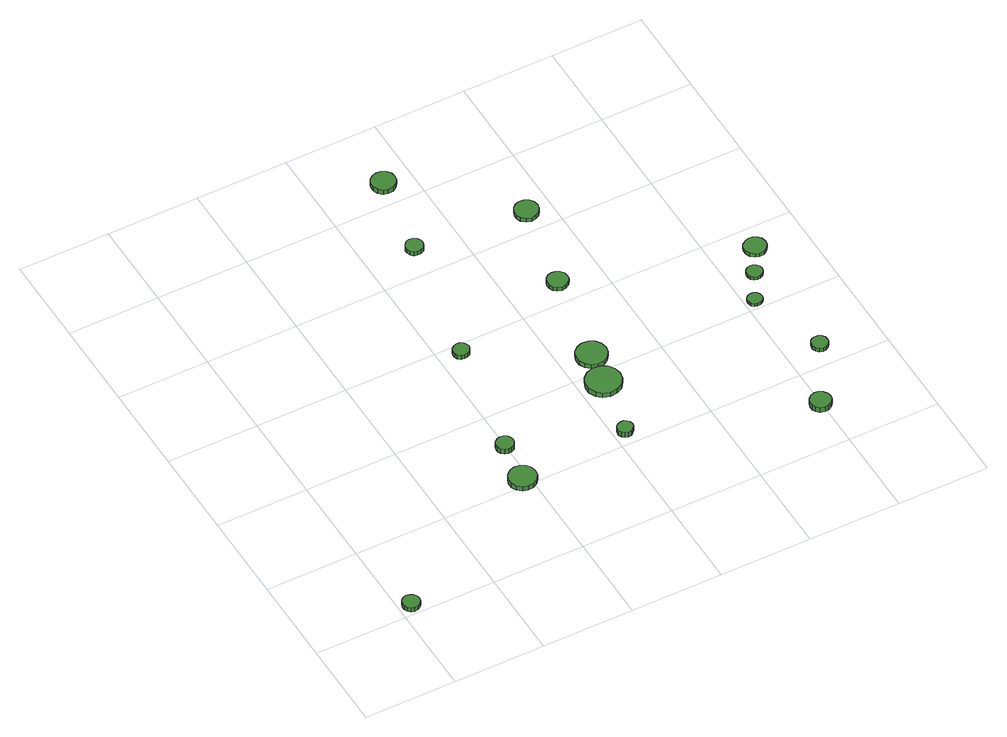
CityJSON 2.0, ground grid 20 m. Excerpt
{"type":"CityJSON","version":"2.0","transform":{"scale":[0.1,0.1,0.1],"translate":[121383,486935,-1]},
"CityObjects":{
"tree1":{"type":"SolitaryVegetationObject","attributes":{"function":"something"},"geometry":[{"type":"MultiSurface","lod":"1","boundaries":[[[0,1,2,3,4,5,6,7,8,9,10,11,12,13,14]],[[15,16,17,18,19,20,21,22,23,24,25,26,27,28,29]],[[0,29,28,1]],[[1,28,27,2]],[[2,27,26,3]],[[3,26,25,4]],[[4,25,24,5]],[[5,24,23,6]],[[6,23,22,7]],[[7,22,21,8]],[[8,21,20,9]],[[9,20,19,10]],[[10,19,18,11]],[[11,18,17,12]],[[12,17,16,13]],[[13,16,15,14]],[[14,15,29,0]]]}]},
"tree2":{"type":"SolitaryVegetationObject","attributes":{"function":"something"},"geometry":[{"type":"MultiSurface","lod":"1","boundaries":[[[30,31,32,33,34,35,36,37,38,39,40,41,42,43,44]],[[45,46,47,48,49,50,51,52,53,54,55,56,57,58,59]],[[30,59,58,31]],[[31,58,57,32]],[[32,57,56,33]],[[33,56,55,34]],[[34,55,54,35]],[[35,54,53,36]],[[36,53,52,37]],[[37,52,51,38]],[[38,51,50,39]],[[39,50,49,40]],[[40,49,48,41]],[[41,48,47,42]],[[42,47,46,43]],[[43,46,45,44]],[[44,45,59,30]]]}]},
"tree3":{"type":"SolitaryVegetationObject","attributes":{"function":"something"},"geometry":[{"type":"MultiSurface","lod":"1","boundaries":[[[60,61,62,63,64,65,66,67,68,69,70,71,72,73,74]],[[75,76,77,78,79,80,81,82,83,84,85,86,87,88,89]],[[60,89,88,61]],[[61,88,87,62]],[[62,87,86,63]],[[63,86,85,64]],[[64,85,84,65]],[[65,84,83,66]],[[66,83,82,67]],[[67,82,81,68]],[[68,81,80,69]],[[69,80,79,70]],[[70,79,78,71]],[[71,78,77,72]],[[72,77,76,73]],[[73,76,75,74]],[[74,75,89,60]]]}]},
"tree4":{"type":"SolitaryVegetationObject","attributes":{"function":"something"},"geometry":[{"type":"MultiSurface","lod":"1","boundaries":[[[90,91,92,93,94,95,96,97,98,99,100,101,102,103,104]],[[105,106,107,108,109,110,111,112,113,114,115,116,117,118,119]],[[90,119,118,91]],[[91,118,117,92]],[[92,117,116,93]],[[93,116,115,94]],[[94,115,114,95]],[[95,114,113,96]],[[96,113,112,97]],[[97,112,111,98]],[[98,111,110,99]],[[99,110,109,100]],[[100,109,108,101]],[[101,108,107,102]],[[102,107,106,103]],[[103,106,105,104]],[[104,105,119,90]]]}]},
"tree5":{"type":"SolitaryVegetationObject","attributes":{"function":"something"},"geometry":[{"type":"MultiSurface","lod":"1","boundaries":[[[120,121,122,123,124,125,126,127,128,129,130,131,132,133,134]],[[135,136,137,138,139,140,141,142,143,144,145,146,147,148,149]],[[120,149,148,121]],[[121,148,147,122]],[[122,147,146,123]],[[123,146,145,124]],[[124,145,144,125]],[[125,144,143,126]],[[126,143,142,127]],[[127,142,141,128]],[[128,141,140,129]],[[129,140,139,130]],[[130,139,138,131]],[[131,138,137,132]],[[132,137,136,133]],[[133,136,135,134]],[[134,135,149,120]]]}]},
"tree6":{"type":"SolitaryVegetationObject","attributes":{"function":"something"},"geometry":[{"type":"MultiSurface","lod":"1","boundaries":[[[150,151,152,153,154,155,156,157,158,159,160,161,162,163,164]],[[165,166,167,168,169,170,171,172,173,174,175,176,177,178,179]],[[150,179,178,151]],[[151,178,177,152]],[[152,177,176,153]],[[153,176,175,154]],[[154,175,174,155]],[[155,174,173,156]],[[156,173,172,157]],[[157,172,171,158]],[[158,171,170,159]],[[159,170,169,160]],[[160,169,168,161]],[[161,168,167,162]],[[162,167,166,163]],[[163,166,165,164]],[[164,165,179,150]]]}]},
"tree7":{"type":"SolitaryVegetationObject","attributes":{"function":"something"},"geometry":[{"type":"MultiSurface","lod":"1","boundaries":[[[180,181,182,183,184,185,186,187,188,189,190,191,192,193,194]],[[195,196,197,198,199,200,201,202,203,204,205,206,207,208,209]],[[180,209,208,181]],[[181,208,207,182]],[[182,207,206,183]],[[183,206,205,184]],[[184,205,204,185]],[[185,204,203,186]],[[186,203,202,187]],[[187,202,201,188]],[[188,201,200,189]],[[189,200,199,190]],[[190,199,198,191]],[[191,198,197,192]],[[192,197,196,193]],[[193,196,195,194]],[[194,195,209,180]]]}]},
"tree8":{"type":"SolitaryVegetationObject","attributes":{"function":"something"},"geometry":[{"type":"MultiSurface","lod":"1","boundaries":[[[210,211,212,213,214,215,216,217,218,219,220,221,222,223,224]],[[225,226,227,228,229,230,231,232,233,234,235,236,237,238,239]],[[210,239,238,211]],[[211,238,237,212]],[[212,237,236,213]],[[213,236,235,214]],[[214,235,234,215]],[[215,234,233,216]],[[216,233,232,217]],[[217,232,231,218]],[[218,231,230,219]],[[219,230,229,220]],[[220,229,228,221]],[[221,228,227,222]],[[222,227,226,223]],[[223,226,225,224]],[[224,225,239,210]]]}]},
"tree9":{"type":"SolitaryVegetationObject","attributes":{"function":"something"},"geometry":[{"type":"MultiSurface","lod":"1","boundaries":[[[240,241,242,243,244,245,246,247,248,249,250,251,252,253,254]],[[255,256,257,258,259,260,261,262,263,264,265,266,267,268,269]],[[240,269,268,241]],[[241,268,267,242]],[[242,267,266,243]],[[243,266,265,244]],[[244,265,264,245]],[[245,264,263,246]],[[246,263,262,247]],[[247,262,261,248]],[[248,261,260,249]],[[249,260,259,250]],[[250,259,258,251]],[[251,258,257,252]],[[252,257,256,253]],[[253,256,255,254]],[[254,255,269,240]]]}]},
"tree10":{"type":"SolitaryVegetationObject","attributes":{"function":"something"},"geometry":[{"type":"MultiSurface","lod":"1","boundaries":[[[270,271,272,273,274,275,276,277,278,279,280,281,282,283,284]],[[285,286,287,288,289,290,291,292,293,294,295,296,297,298,299]],[[270,299,298,271]],[[271,298,297,272]],[[272,297,296,273]],[[273,296,295,274]],[[274,295,294,275]],[[275,294,293,276]],[[276,293,292,277]],[[277,292,291,278]],[[278,291,290,279]],[[279,290,289,280]],[[280,289,288,281]],[[281,288,287,282]],[[282,287,286,283]],[[283,286,285,284]],[[284,285,299,270]]]}]},
"tree11":{"type":"SolitaryVegetationObject","attributes":{"function":"something"},"geometry":[{"type":"MultiSurface","lod":"1","boundaries":[[[300,301,302,303,304,305,306,307,308,309,310,311,312,313,314]],[[315,316,317,318,319,320,321,322,323,324,325,326,327,328,329]],[[300,329,328,301]],[[301,328,327,302]],[[302,327,326,303]],[[303,326,325,304]],[[304,325,324,305]],[[305,324,323,306]],[[306,323,322,307]],[[307,322,321,308]],[[308,321,320,309]],[[309,320,319,310]],[[310,319,318,311]],[[311,318,317,312]],[[312,317,316,313]],[[313,316,315,314]],[[314,315,329,300]]]}]},
"tree12":{"type":"SolitaryVegetationObject","attributes":{"function":"something"},"geometry":[{"type":"MultiSurface","lod":"1","boundaries":[[[330,331,332,333,334,335,336,337,338,339,340,341,342,343,344]],[[345,346,347,348,349,350,351,352,353,354,355,356,357,358,359]],[[330,359,358,331]],[[331,358,357,332]],[[332,357,356,333]],[[333,356,355,334]],[[334,355,354,335]],[[335,354,353,336]],[[336,353,352,337]],[[337,352,351,338]],[[338,351,350,339]],[[339,350,349,340]],[[340,349,348,341]],[[341,348,347,342]],[[342,347,346,343]],[[343,346,345,344]],[[344,345,359,330]]]}]},
"tree13":{"type":"SolitaryVegetationObject","attributes":{"function":"something"},"geometry":[{"type":"MultiSurface","lod":"1","boundaries":[[[360,361,362,363,364,365,366,367,368,369,370,371,372,373,374]],[[375,376,377,378,379,380,381,382,383,384,385,386,387,388,389]],[[360,389,388,361]],[[361,388,387,362]],[[362,387,386,363]],[[363,386,385,364]],[[364,385,384,365]],[[365,384,383,366]],[[366,383,382,367]],[[367,382,381,368]],[[368,381,380,369]],[[369,380,379,370]],[[370,379,378,371]],[[371,378,377,372]],[[372,377,376,373]],[[373,376,375,374]],[[374,375,389,360]]]}]},
"tree14":{"type":"SolitaryVegetationObject","attributes":{"function":"something"},"geometry":[{"type":"MultiSurface","lod":"1","boundaries":[[[390,391,392,393,394,395,396,397,398,399,400,401,402,403,404]],[[405,406,407,408,409,410,411,412,413,414,415,416,417,418,419]],[[390,419,418,391]],[[391,418,417,392]],[[392,417,416,393]],[[393,416,415,394]],[[394,415,414,395]],[[395,414,413,396]],[[396,413,412,397]],[[397,412,411,398]],[[398,411,410,399]],[[399,410,409,400]],[[400,409,408,401]],[[401,408,407,402]],[[402,407,406,403]],[[403,406,405,404]],[[404,405,419,390]]]}]},
"tree15":{"type":"SolitaryVegetationObject","attributes":{"function":"something"},"geometry":[{"type":"MultiSurface","lod":"1","boundaries":[[[420,421,422,423,424,425,426,427,428,429,430,431,432,433,434]],[[435,436,437,438,439,440,441,442,443,444,445,446,447,448,449]],[[420,449,448,421]],[[421,448,447,422]],[[422,447,446,423]],[[423,446,445,424]],[[424,445,444,425]],[[425,444,443,426]],[[426,443,442,427]],[[427,442,441,428]],[[428,441,440,429]],[[429,440,439,430]],[[430,439,438,431]],[[431,438,437,432]],[[432,437,436,433]],[[433,436,435,434]],[[434,435,449,420]]]}]},
"tree16":{"type":"SolitaryVegetationObject","attributes":{"function":"something"},"geometry":[{"type":"MultiSurface","lod":"1","boundaries":[[[450,451,452,453,454,455,456,457,458,459,460,461,462,463,464]],[[465,466,467,468,469,470,471,472,473,474,475,476,477,478,479]],[[450,479,478,451]],[[451,478,477,452]],[[452,477,476,453]],[[453,476,475,454]],[[454,475,474,455]],[[455,474,473,456]],[[456,473,472,457]],[[457,472,471,458]],[[458,471,470,459]],[[459,470,469,460]],[[460,469,468,461]],[[461,468,467,462]],[[462,467,466,463]],[[463,466,465,464]],[[464,465,479,450]]]}]}
},
"vertices":[
[46,25,17],[44,32,17],[40,39,17],[33,42,17],[25,43,17],[18,41,17],[12,36,17],[9,29,17],[9,21,17],[12,14,17],[18,8,17],[25,6,17],[33,7,17],[40,11,17],[44,17,17],[44,17,6],[40,11,6],[33,7,6],[25,6,6],[18,8,6],[12,14,6],[9,21,6],[9,29,6],[12,36,6],[18,41,6],[25,43,6],[33,42,6],[40,39,6],[44,32,6],[46,25,6],
[410,208,27],[408,220,27],[400,230,27],[390,236,27],[377,238,27],[366,234,27],[356,225,27],[351,214,27],[351,202,27],[356,191,27],[366,182,27],[377,179,27],[390,180,27],[400,186,27],[408,196,27],[408,196,15],[400,186,15],[390,180,15],[377,179,15],[366,182,15],[356,191,15],[351,202,15],[351,214,15],[356,225,15],[366,234,15],[377,238,15],[390,236,15],[400,230,15],[408,220,15],[410,208,15],
[415,308,23],[413,316,23],[409,322,23],[402,326,23],[394,327,23],[387,324,23],[381,319,23],[378,312,23],[378,304,23],[381,297,23],[387,292,23],[394,289,23],[402,290,23],[409,294,23],[413,300,23],[413,300,10],[409,294,10],[402,290,10],[394,289,10],[387,292,10],[381,297,10],[378,304,10],[378,312,10],[381,319,10],[387,324,10],[394,327,10],[402,326,10],[409,322,10],[413,316,10],[415,308,10],
[466,578,17],[464,585,17],[460,591,17],[454,595,17],[447,595,17],[440,593,17],[434,588,17],[431,582,17],[431,574,17],[434,568,17],[440,563,17],[447,561,17],[454,562,17],[460,565,17],[464,571,17],[464,571,6],[460,565,6],[454,562,6],[447,561,6],[440,563,6],[434,568,6],[431,574,6],[431,582,6],[434,588,6],[440,593,6],[447,595,6],[454,595,6],[460,591,6],[464,585,6],[466,578,6],
[641,231,23],[640,238,23],[635,243,23],[630,247,23],[623,247,23],[616,245,23],[611,241,23],[608,234,23],[608,227,23],[611,221,23],[616,217,23],[623,214,23],[630,215,23],[635,219,23],[640,224,23],[640,224,10],[635,219,10],[630,215,10],[623,214,10],[616,217,10],[611,221,10],[608,227,10],[608,234,10],[611,241,10],[616,245,10],[623,247,10],[630,247,10],[635,243,10],[640,238,10],[641,231,10],
[689,368,19],[686,383,19],[677,396,19],[663,403,19],[647,405,19],[632,400,19],[621,390,19],[614,375,19],[614,360,19],[621,345,19],[632,335,19],[647,330,19],[663,332,19],[677,339,19],[686,352,19],[686,352,7],[677,339,7],[663,332,7],[647,330,7],[632,335,7],[621,345,7],[614,360,7],[614,375,7],[621,390,7],[632,400,7],[647,405,7],[663,403,7],[677,396,7],[686,383,7],[689,368,7],
[525,871,17],[523,879,17],[519,885,17],[512,889,17],[504,890,17],[497,888,17],[491,882,17],[488,875,17],[488,868,17],[491,860,17],[497,855,17],[504,853,17],[512,854,17],[519,857,17],[523,864,17],[523,864,6],[519,857,6],[512,854,6],[504,853,6],[497,855,6],[491,860,6],[488,868,6],[488,875,6],[491,882,6],[497,888,6],[504,890,6],[512,889,6],[519,885,6],[523,879,6],[525,871,6],
[700,444,17],[697,458,17],[689,469,17],[678,475,17],[664,477,17],[651,473,17],[641,464,17],[635,451,17],[635,437,17],[641,425,17],[651,416,17],[664,411,17],[678,413,17],[689,420,17],[697,431,17],[697,431,6],[689,420,6],[678,413,6],[664,411,6],[651,416,6],[641,425,6],[635,437,6],[635,451,6],[641,464,6],[651,473,6],[664,477,6],[678,475,6],[689,469,6],[697,458,6],[700,444,6],
[564,1054,18],[562,1064,18],[555,1073,18],[546,1078,18],[535,1079,18],[525,1076,18],[517,1069,18],[513,1059,18],[513,1048,18],[517,1039,18],[525,1031,18],[535,1028,18],[546,1029,18],[555,1034,18],[562,1043,18],[562,1043,6],[555,1034,6],[546,1029,6],[535,1028,6],[525,1031,6],[517,1039,6],[513,1048,6],[513,1059,6],[517,1069,6],[525,1076,6],[535,1079,6],[546,1078,6],[555,1073,6],[562,1064,6],[564,1054,6],
[729,653,16],[728,662,16],[722,670,16],[714,674,16],[705,675,16],[696,673,16],[689,666,16],[685,658,16],[685,648,16],[689,640,16],[696,634,16],[705,631,16],[714,632,16],[722,636,16],[728,644,16],[728,644,6],[722,636,6],[714,632,6],[705,631,6],[696,634,6],[689,640,6],[685,648,6],[685,658,6],[689,666,6],[696,673,6],[705,675,6],[714,674,6],[722,670,6],[728,662,6],[729,653,6],
[772,850,17],[770,860,17],[764,869,17],[754,874,17],[744,875,17],[734,872,17],[726,865,17],[722,855,17],[722,844,17],[726,835,17],[734,828,17],[744,824,17],[754,826,17],[764,831,17],[770,839,17],[770,839,6],[764,831,6],[754,826,6],[744,824,6],[734,828,6],[726,835,6],[722,844,6],[722,855,6],[726,865,6],[734,872,6],[744,875,6],[754,874,6],[764,869,6],[770,860,6],[772,850,6],
[1019,108,23],[1017,117,23],[1011,125,23],[1003,130,23],[994,131,23],[985,128,23],[978,121,23],[974,113,23],[974,103,23],[978,95,23],[985,89,23],[994,86,23],[1003,87,23],[1011,91,23],[1017,99,23],[1017,99,10],[1011,91,10],[1003,87,10],[994,86,10],[985,89,10],[978,95,10],[974,103,10],[974,113,10],[978,121,10],[985,128,10],[994,131,10],[1003,130,10],[1011,125,10],[1017,117,10],[1019,108,10],
[1038,421,14],[1037,427,14],[1033,432,14],[1027,436,14],[1020,436,14],[1014,434,14],[1009,430,14],[1007,424,14],[1007,417,14],[1009,411,14],[1014,407,14],[1020,405,14],[1027,406,14],[1033,409,14],[1037,414,14],[1037,414,7],[1033,409,7],[1027,406,7],[1020,405,7],[1014,407,7],[1009,411,7],[1007,417,7],[1007,424,7],[1009,430,7],[1014,434,7],[1020,436,7],[1027,436,7],[1033,432,7],[1037,427,7],[1038,421,7],
[1092,252,16],[1091,260,16],[1086,266,16],[1080,269,16],[1072,270,16],[1065,268,16],[1060,263,16],[1057,256,16],[1057,249,16],[1060,242,16],[1065,237,16],[1072,234,16],[1080,235,16],[1086,239,16],[1091,245,16],[1091,245,7],[1086,239,7],[1080,235,7],[1072,234,7],[1065,237,7],[1060,242,7],[1057,249,7],[1057,256,7],[1060,263,7],[1065,268,7],[1072,270,7],[1080,269,7],[1086,266,7],[1091,260,7],[1092,252,7],
[1075,486,14],[1074,493,14],[1069,499,14],[1063,502,14],[1056,503,14],[1049,501,14],[1044,496,14],[1041,490,14],[1041,482,14],[1044,476,14],[1049,471,14],[1056,469,14],[1063,470,14],[1069,473,14],[1074,479,14],[1074,479,6],[1069,473,6],[1063,470,6],[1056,469,6],[1049,471,6],[1044,476,6],[1041,482,6],[1041,490,6],[1044,496,6],[1049,501,6],[1056,503,6],[1063,502,6],[1069,499,6],[1074,493,6],[1075,486,6],
[1116,546,15],[1114,556,15],[1108,563,15],[1100,568,15],[1090,569,15],[1081,566,15],[1073,560,15],[1069,551,15],[1069,541,15],[1073,532,15],[1081,525,15],[1090,522,15],[1100,523,15],[1108,528,15],[1114,536,15],[1114,536,6],[1108,528,6],[1100,523,6],[1090,522,6],[1081,525,6],[1073,532,6],[1069,541,6],[1069,551,6],[1073,560,6],[1081,566,6],[1090,569,6],[1100,568,6],[1108,563,6],[1114,556,6],[1116,546,6]
]}
